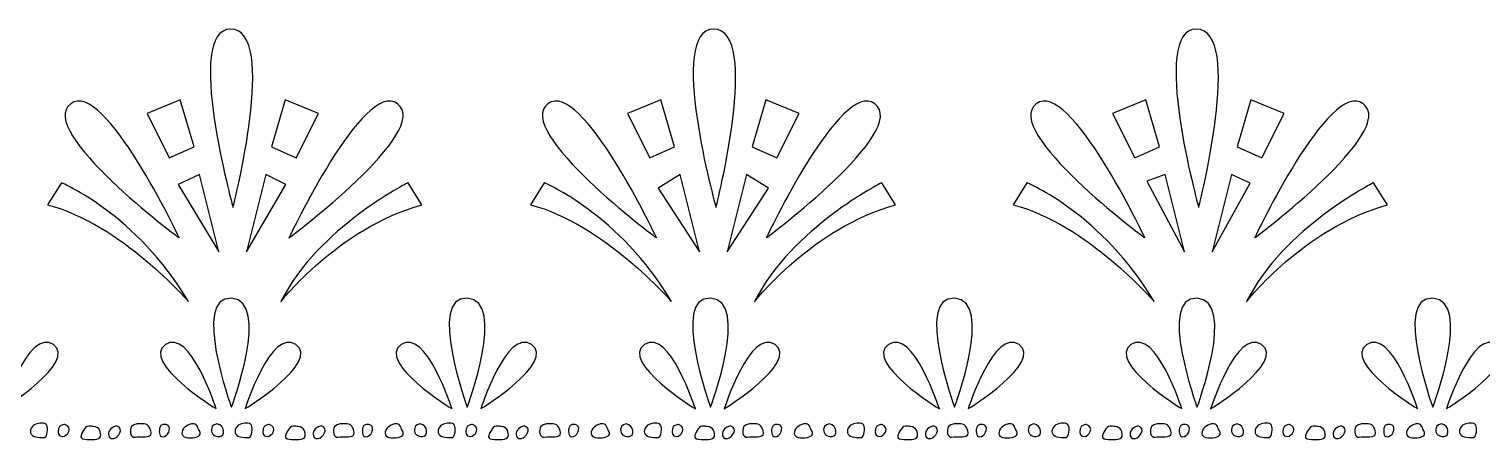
# Model space of a CAD drawing. Header units: centimetres. Extents: x -10.7 to 10.7, y -0.8 to 0.8.
# Drawn here: x -0.655 to 4.29, y -0.743 to 0.656 of the extents above; entities that cross this region are included whole.
import ezdxf

# ---------------------------------------------------------------- set-up
doc = ezdxf.new("R2010")
doc.units = ezdxf.units.CM
doc.header["$MEASUREMENT"] = 0
doc.layers.add('Camada 1', color=7, linetype='Continuous')

msp = doc.modelspace()

# ---------------------------------------------------------------- linework, layer by layer
at = {"layer": 'Camada 1'}
for points, knots in [([(0.03114, 0.65597), (0.19468, 0.65597), (0.03892, 0.04857), (0.03892, 0.04857), (0.03892, 0.04857), (0.03892, 0.04857), (-0.12941, 0.65597), (0.03114, 0.65597)], [0, 0, 0, 0, 0.3333333, 0.3333333, 0.3333333, 0.3333333, 1, 1, 1, 1]), ([(1.67476, 0.65597), (1.83833, 0.65597), (1.68254, 0.04857), (1.68254, 0.04857), (1.68254, 0.04857), (1.68254, 0.04857), (1.51424, 0.65597), (1.67476, 0.65597)], [0, 0, 0, 0, 0.3333333, 0.3333333, 0.3333333, 0.3333333, 1, 1, 1, 1]), ([(3.3179, 0.65597), (3.48141, 0.65597), (3.32565, 0.04857), (3.32565, 0.04857), (3.32565, 0.04857), (3.32565, 0.04857), (3.15735, 0.65597), (3.3179, 0.65597)], [0, 0, 0, 0, 0.3333333, 0.3333333, 0.3333333, 0.3333333, 1, 1, 1, 1]), ([(-0.51364, 0.40154), (-0.39945, 0.48705), (-0.14412, -0.05542), (-0.14412, -0.05542), (-0.14412, -0.05542), (-0.14412, -0.05542), (-0.63497, 0.31071), (-0.51364, 0.40154)], [0, 0, 0, 0, 0.3333333, 0.3333333, 0.3333333, 0.3333333, 1, 1, 1, 1]), ([(0.5987, 0.40154), (0.72001, 0.31068), (0.22916, -0.05542), (0.22916, -0.05542), (0.22916, -0.05542), (0.22916, -0.05542), (0.48445, 0.48708), (0.5987, 0.40154)], [0, 0, 0, 0, 0.3333333, 0.3333333, 0.3333333, 0.3333333, 1, 1, 1, 1]), ([(1.11091, 0.40154), (1.22513, 0.48705), (1.48045, -0.05542), (1.48045, -0.05542), (1.48045, -0.05542), (1.48045, -0.05542), (0.98959, 0.31071), (1.11091, 0.40154)], [0, 0, 0, 0, 0.3333333, 0.3333333, 0.3333333, 0.3333333, 1, 1, 1, 1]), ([(2.22324, 0.40154), (2.34458, 0.31068), (1.8537, -0.05542), (1.8537, -0.05542), (1.8537, -0.05542), (1.8537, -0.05542), (2.10899, 0.48708), (2.22324, 0.40154)], [0, 0, 0, 0, 0.3333333, 0.3333333, 0.3333333, 0.3333333, 1, 1, 1, 1]), ([(2.7731, 0.40154), (2.88732, 0.48705), (3.14264, -0.05542), (3.14264, -0.05542), (3.14264, -0.05542), (3.14264, -0.05542), (2.65179, 0.31071), (2.7731, 0.40154)], [0, 0, 0, 0, 0.3333333, 0.3333333, 0.3333333, 0.3333333, 1, 1, 1, 1]), ([(3.88543, 0.40154), (4.00677, 0.31068), (3.51591, -0.05542), (3.51591, -0.05542), (3.51591, -0.05542), (3.51591, -0.05542), (3.77121, 0.48708), (3.88543, 0.40154)], [0, 0, 0, 0, 0.3333333, 0.3333333, 0.3333333, 0.3333333, 1, 1, 1, 1]), ([(-0.14092, 0.41493), (-0.14092, 0.41493), (-0.09388, 0.25499), (-0.09388, 0.25499), (-0.09388, 0.25499), (-0.09388, 0.25499), (-0.17855, 0.21737), (-0.17855, 0.21737), (-0.17855, 0.21737), (-0.17855, 0.21737), (-0.25382, 0.36789), (-0.25382, 0.36789), (-0.25382, 0.36789), (-0.25382, 0.36789), (-0.14092, 0.41493), (-0.14092, 0.41493)], [0, 0, 0, 0, 0.2, 0.2, 0.2, 0.2, 0.4, 0.4, 0.4, 0.4, 0.6, 0.6, 0.6, 0.6, 1, 1, 1, 1]), ([(0.21661, 0.41493), (0.21661, 0.41493), (0.32953, 0.36789), (0.32953, 0.36789), (0.32953, 0.36789), (0.32953, 0.36789), (0.25426, 0.21737), (0.25426, 0.21737), (0.25426, 0.21737), (0.25426, 0.21737), (0.16959, 0.25499), (0.16959, 0.25499), (0.16959, 0.25499), (0.16959, 0.25499), (0.21661, 0.41493), (0.21661, 0.41493)], [0, 0, 0, 0, 0.2, 0.2, 0.2, 0.2, 0.4, 0.4, 0.4, 0.4, 0.6, 0.6, 0.6, 0.6, 1, 1, 1, 1]), ([(1.49492, 0.41493), (1.49492, 0.41493), (1.54196, 0.25499), (1.54196, 0.25499), (1.54196, 0.25499), (1.54196, 0.25499), (1.45729, 0.21737), (1.45729, 0.21737), (1.45729, 0.21737), (1.45729, 0.21737), (1.38199, 0.36789), (1.38199, 0.36789), (1.38199, 0.36789), (1.38199, 0.36789), (1.49492, 0.41493), (1.49492, 0.41493)], [0, 0, 0, 0, 0.2, 0.2, 0.2, 0.2, 0.4, 0.4, 0.4, 0.4, 0.6, 0.6, 0.6, 0.6, 1, 1, 1, 1]), ([(1.85245, 0.41493), (1.85245, 0.41493), (1.96537, 0.36789), (1.96537, 0.36789), (1.96537, 0.36789), (1.96537, 0.36789), (1.8901, 0.21737), (1.8901, 0.21737), (1.8901, 0.21737), (1.8901, 0.21737), (1.80541, 0.25499), (1.80541, 0.25499), (1.80541, 0.25499), (1.80541, 0.25499), (1.85245, 0.41493), (1.85245, 0.41493)], [0, 0, 0, 0, 0.2, 0.2, 0.2, 0.2, 0.4, 0.4, 0.4, 0.4, 0.6, 0.6, 0.6, 0.6, 1, 1, 1, 1]), ([(3.14582, 0.41493), (3.14582, 0.41493), (3.19286, 0.25499), (3.19286, 0.25499), (3.19286, 0.25499), (3.19286, 0.25499), (3.10819, 0.21737), (3.10819, 0.21737), (3.10819, 0.21737), (3.10819, 0.21737), (3.03292, 0.36789), (3.03292, 0.36789), (3.03292, 0.36789), (3.03292, 0.36789), (3.14582, 0.41493), (3.14582, 0.41493)], [0, 0, 0, 0, 0.2, 0.2, 0.2, 0.2, 0.4, 0.4, 0.4, 0.4, 0.6, 0.6, 0.6, 0.6, 1, 1, 1, 1]), ([(3.50337, 0.41493), (3.50337, 0.41493), (3.61627, 0.36789), (3.61627, 0.36789), (3.61627, 0.36789), (3.61627, 0.36789), (3.541, 0.21737), (3.541, 0.21737), (3.541, 0.21737), (3.541, 0.21737), (3.45633, 0.25499), (3.45633, 0.25499), (3.45633, 0.25499), (3.45633, 0.25499), (3.50337, 0.41493), (3.50337, 0.41493)], [0, 0, 0, 0, 0.2, 0.2, 0.2, 0.2, 0.4, 0.4, 0.4, 0.4, 0.6, 0.6, 0.6, 0.6, 1, 1, 1, 1]), ([(-0.00921, -0.10251), (-0.00921, -0.10251), (-0.14796, 0.12633), (-0.14796, 0.12633), (-0.14796, 0.12633), (-0.14796, 0.12633), (-0.07507, 0.16094), (-0.07507, 0.16094), (-0.07507, 0.16094), (-0.07507, 0.16094), (-0.00921, -0.10251), (-0.00921, -0.10251)], [0, 0, 0, 0, 0.25, 0.25, 0.25, 0.25, 0.5, 0.5, 0.5, 0.5, 1, 1, 1, 1]), ([(0.21804, 0.12633), (0.21804, 0.12633), (0.0849, -0.10251), (0.0849, -0.10251), (0.0849, -0.10251), (0.0849, -0.10251), (0.15075, 0.16094), (0.15075, 0.16094), (0.15075, 0.16094), (0.15075, 0.16094), (0.21804, 0.12633), (0.21804, 0.12633)], [0, 0, 0, 0, 0.25, 0.25, 0.25, 0.25, 0.5, 0.5, 0.5, 0.5, 1, 1, 1, 1]), ([(1.62663, -0.10251), (1.62663, -0.10251), (1.48553, 0.11386), (1.48553, 0.11386), (1.48553, 0.11386), (1.48553, 0.11386), (1.5608, 0.16093), (1.5608, 0.16093), (1.5608, 0.16093), (1.5608, 0.16093), (1.62663, -0.10251), (1.62663, -0.10251)], [0, 0, 0, 0, 0.25, 0.25, 0.25, 0.25, 0.5, 0.5, 0.5, 0.5, 1, 1, 1, 1]), ([(1.86185, 0.11386), (1.86185, 0.11386), (1.72072, -0.10252), (1.72072, -0.10252), (1.72072, -0.10252), (1.72072, -0.10252), (1.78657, 0.16093), (1.78657, 0.16093), (1.78657, 0.16093), (1.78657, 0.16093), (1.86185, 0.11386), (1.86185, 0.11386)], [0, 0, 0, 0, 0.25, 0.25, 0.25, 0.25, 0.5, 0.5, 0.5, 0.5, 1, 1, 1, 1]), ([(3.27755, -0.10251), (3.27755, -0.10251), (3.14909, 0.13816), (3.14909, 0.13816), (3.14909, 0.13816), (3.14909, 0.13816), (3.21172, 0.16094), (3.21172, 0.16094), (3.21172, 0.16094), (3.21172, 0.16094), (3.27755, -0.10251), (3.27755, -0.10251)], [0, 0, 0, 0, 0.25, 0.25, 0.25, 0.25, 0.5, 0.5, 0.5, 0.5, 1, 1, 1, 1]), ([(3.50073, 0.1317), (3.50073, 0.1317), (3.37167, -0.10251), (3.37167, -0.10251), (3.37167, -0.10251), (3.37167, -0.10251), (3.43752, 0.16094), (3.43752, 0.16094), (3.43752, 0.16094), (3.43752, 0.16094), (3.50073, 0.1317), (3.50073, 0.1317)], [0, 0, 0, 0, 0.25, 0.25, 0.25, 0.25, 0.5, 0.5, 0.5, 0.5, 1, 1, 1, 1]), ([(-0.59253, 0.05743), (-0.59253, 0.05743), (-0.54549, 0.13268), (-0.54549, 0.13268), (-0.54549, 0.13268), (-0.54549, 0.13268), (-0.28813, 0.0251), (-0.11271, -0.27189), (-0.11271, -0.27189), (-0.11269, -0.2719), (-0.34264, -0.00605), (-0.59253, 0.05743)], [0, 0, 0, 0, 0.25, 0.25, 0.25, 0.25, 0.5, 0.5, 0.5, 0.5, 1, 1, 1, 1]), ([(0.20177, -0.2719), (0.32708, -0.02163), (0.63455, 0.13267), (0.63455, 0.13267), (0.63455, 0.13267), (0.63455, 0.13267), (0.68159, 0.05742), (0.68159, 0.05742), (0.68159, 0.05742), (0.39717, -0.0216), (0.20177, -0.2719), (0.20177, -0.2719)], [0, 0, 0, 0, 0.25, 0.25, 0.25, 0.25, 0.5, 0.5, 0.5, 0.5, 1, 1, 1, 1]), ([(1.05111, 0.05743), (1.05111, 0.05743), (1.09815, 0.13268), (1.09815, 0.13268), (1.09815, 0.13268), (1.09815, 0.13268), (1.35551, 0.0251), (1.53093, -0.27189), (1.53093, -0.27189), (1.53093, -0.2719), (1.30101, -0.00605), (1.05111, 0.05743)], [0, 0, 0, 0, 0.25, 0.25, 0.25, 0.25, 0.5, 0.5, 0.5, 0.5, 1, 1, 1, 1]), ([(1.81425, -0.2719), (1.93953, -0.02163), (2.24703, 0.13267), (2.24703, 0.13267), (2.24703, 0.13267), (2.24703, 0.13267), (2.29407, 0.05742), (2.29407, 0.05742), (2.29407, 0.05742), (2.00964, -0.0216), (1.81425, -0.2719), (1.81425, -0.2719)], [0, 0, 0, 0, 0.25, 0.25, 0.25, 0.25, 0.5, 0.5, 0.5, 0.5, 1, 1, 1, 1]), ([(2.69423, 0.05743), (2.69423, 0.05743), (2.74127, 0.13268), (2.74127, 0.13268), (2.74127, 0.13268), (2.74127, 0.13268), (2.99863, 0.0251), (3.17405, -0.27189), (3.17405, -0.27189), (3.17407, -0.2719), (2.94412, -0.00605), (2.69423, 0.05743)], [0, 0, 0, 0, 0.25, 0.25, 0.25, 0.25, 0.5, 0.5, 0.5, 0.5, 1, 1, 1, 1]), ([(3.48853, -0.2719), (3.61384, -0.02163), (3.92131, 0.13267), (3.92131, 0.13267), (3.92131, 0.13267), (3.92131, 0.13267), (3.96835, 0.05742), (3.96835, 0.05742), (3.96835, 0.05742), (3.6839, -0.0216), (3.48853, -0.2719), (3.48853, -0.2719)], [0, 0, 0, 0, 0.25, 0.25, 0.25, 0.25, 0.5, 0.5, 0.5, 0.5, 1, 1, 1, 1]), ([(0.03334, -0.63192), (0.03334, -0.63192), (-0.10377, -0.25277), (0.03334, -0.26037), (0.03334, -0.26037), (0.16984, -0.26793), (0.03334, -0.63192), (0.03334, -0.63192)], [0, 0, 0, 0, 0.3333333, 0.3333333, 0.3333333, 0.3333333, 1, 1, 1, 1]), ([(0.83577, -0.63192), (0.83577, -0.63192), (0.69869, -0.25277), (0.83577, -0.26037), (0.83577, -0.26037), (0.97229, -0.26793), (0.83577, -0.63192), (0.83577, -0.63192)], [0, 0, 0, 0, 0.3333333, 0.3333333, 0.3333333, 0.3333333, 1, 1, 1, 1]), ([(1.66415, -0.63192), (1.66415, -0.63192), (1.52707, -0.25277), (1.66415, -0.26037), (1.66415, -0.26037), (1.8007, -0.26793), (1.66415, -0.63192), (1.66415, -0.63192)], [0, 0, 0, 0, 0.3333333, 0.3333333, 0.3333333, 0.3333333, 1, 1, 1, 1]), ([(2.49462, -0.26036), (2.63112, -0.26795), (2.49462, -0.63191), (2.49462, -0.63191), (2.49462, -0.63191), (2.49462, -0.63191), (2.35754, -0.25274), (2.49462, -0.26036)], [0, 0, 0, 0, 0.3333333, 0.3333333, 0.3333333, 0.3333333, 1, 1, 1, 1]), ([(3.32007, -0.63192), (3.32007, -0.63192), (3.18299, -0.25277), (3.32007, -0.26037), (3.32007, -0.26037), (3.45662, -0.26793), (3.32007, -0.63192), (3.32007, -0.63192)], [0, 0, 0, 0, 0.3333333, 0.3333333, 0.3333333, 0.3333333, 1, 1, 1, 1]), ([(4.12253, -0.26036), (4.25906, -0.26795), (4.12253, -0.63191), (4.12253, -0.63191), (4.12253, -0.63191), (4.12253, -0.63191), (3.98545, -0.25274), (4.12253, -0.26036)], [0, 0, 0, 0, 0.3333333, 0.3333333, 0.3333333, 0.3333333, 1, 1, 1, 1]), ([(-0.74573, -0.63729), (-0.74573, -0.63729), (-0.65651, -0.35916), (-0.57256, -0.41837), (-0.57256, -0.41837), (-0.48821, -0.47769), (-0.74573, -0.63729), (-0.74573, -0.63729)], [0, 0, 0, 0, 0.3333333, 0.3333333, 0.3333333, 0.3333333, 1, 1, 1, 1]), ([(-0.19143, -0.41835), (-0.10745, -0.35916), (-0.01826, -0.63727), (-0.01826, -0.63727), (-0.01826, -0.63727), (-0.01826, -0.63727), (-0.2758, -0.47769), (-0.19143, -0.41835)], [0, 0, 0, 0, 0.3333333, 0.3333333, 0.3333333, 0.3333333, 1, 1, 1, 1]), ([(0.07975, -0.63729), (0.07975, -0.63729), (0.16897, -0.35916), (0.25292, -0.41837), (0.25292, -0.41837), (0.33726, -0.47769), (0.07975, -0.63729), (0.07975, -0.63729)], [0, 0, 0, 0, 0.3333333, 0.3333333, 0.3333333, 0.3333333, 1, 1, 1, 1]), ([(0.611, -0.41835), (0.69498, -0.35916), (0.78417, -0.63727), (0.78417, -0.63727), (0.78417, -0.63727), (0.78417, -0.63727), (0.52663, -0.47769), (0.611, -0.41835)], [0, 0, 0, 0, 0.3333333, 0.3333333, 0.3333333, 0.3333333, 1, 1, 1, 1]), ([(0.88217, -0.63729), (0.88217, -0.63729), (0.97139, -0.35916), (1.05534, -0.41837), (1.05534, -0.41837), (1.13969, -0.47769), (0.88217, -0.63729), (0.88217, -0.63729)], [0, 0, 0, 0, 0.3333333, 0.3333333, 0.3333333, 0.3333333, 1, 1, 1, 1]), ([(1.43939, -0.41835), (1.52337, -0.35916), (1.61256, -0.63727), (1.61256, -0.63727), (1.61256, -0.63727), (1.61256, -0.63727), (1.35504, -0.47769), (1.43939, -0.41835)], [0, 0, 0, 0, 0.3333333, 0.3333333, 0.3333333, 0.3333333, 1, 1, 1, 1]), ([(1.71056, -0.63729), (1.71056, -0.63729), (1.7998, -0.35916), (1.88373, -0.41837), (1.88373, -0.41837), (1.9681, -0.47769), (1.71056, -0.63729), (1.71056, -0.63729)], [0, 0, 0, 0, 0.3333333, 0.3333333, 0.3333333, 0.3333333, 1, 1, 1, 1]), ([(2.26986, -0.41835), (2.35384, -0.35916), (2.44303, -0.63727), (2.44303, -0.63727), (2.44303, -0.63727), (2.44303, -0.63727), (2.18551, -0.47769), (2.26986, -0.41835)], [0, 0, 0, 0, 0.3333333, 0.3333333, 0.3333333, 0.3333333, 1, 1, 1, 1]), ([(2.54103, -0.63729), (2.54103, -0.63729), (2.63025, -0.35916), (2.7142, -0.41837), (2.7142, -0.41837), (2.79855, -0.47769), (2.54103, -0.63729), (2.54103, -0.63729)], [0, 0, 0, 0, 0.3333333, 0.3333333, 0.3333333, 0.3333333, 1, 1, 1, 1]), ([(3.09531, -0.41835), (3.17929, -0.35916), (3.26848, -0.63727), (3.26848, -0.63727), (3.26848, -0.63727), (3.26848, -0.63727), (3.01096, -0.47769), (3.09531, -0.41835)], [0, 0, 0, 0, 0.3333333, 0.3333333, 0.3333333, 0.3333333, 1, 1, 1, 1]), ([(3.36648, -0.63729), (3.36648, -0.63729), (3.45572, -0.35916), (3.53965, -0.41837), (3.53965, -0.41837), (3.62402, -0.47769), (3.36648, -0.63729), (3.36648, -0.63729)], [0, 0, 0, 0, 0.3333333, 0.3333333, 0.3333333, 0.3333333, 1, 1, 1, 1]), ([(3.89774, -0.41835), (3.98175, -0.35916), (4.07094, -0.63727), (4.07094, -0.63727), (4.07094, -0.63727), (4.07094, -0.63727), (3.81339, -0.47769), (3.89774, -0.41835)], [0, 0, 0, 0, 0.3333333, 0.3333333, 0.3333333, 0.3333333, 1, 1, 1, 1]), ([(4.16891, -0.63729), (4.16891, -0.63729), (4.25815, -0.35916), (4.34208, -0.41837), (4.34208, -0.41837), (4.42643, -0.47769), (4.16891, -0.63729), (4.16891, -0.63729)], [0, 0, 0, 0, 0.3333333, 0.3333333, 0.3333333, 0.3333333, 1, 1, 1, 1]), ([(-0.59333, -0.71695), (-0.59566, -0.73841), (-0.60516, -0.73603), (-0.62661, -0.73359), (-0.62661, -0.73359), (-0.64807, -0.73121), (-0.65519, -0.71933), (-0.64807, -0.70263), (-0.64807, -0.70263), (-0.64098, -0.68593), (-0.61468, -0.68593), (-0.61468, -0.68593), (-0.61468, -0.68593), (-0.59333, -0.68359), (-0.59084, -0.69547), (-0.59333, -0.71695)], [0, 0, 0, 0, 0.2, 0.2, 0.2, 0.2, 0.4, 0.4, 0.4, 0.4, 0.6, 0.6, 0.6, 0.6, 1, 1, 1, 1]), ([(-0.54086, -0.73122), (-0.5575, -0.73122), (-0.5575, -0.71934), (-0.55512, -0.70508), (-0.55512, -0.70508), (-0.55274, -0.69071), (-0.53361, -0.69071), (-0.53361, -0.69071), (-0.53361, -0.69071), (-0.50512, -0.70023), (-0.52414, -0.73122), (-0.54086, -0.73122)], [0, 0, 0, 0, 0.25, 0.25, 0.25, 0.25, 0.5, 0.5, 0.5, 0.5, 1, 1, 1, 1]), ([(-0.41214, -0.73122), (-0.41452, -0.74315), (-0.44553, -0.74315), (-0.46696, -0.74077), (-0.46696, -0.74077), (-0.48839, -0.73839), (-0.47646, -0.71931), (-0.46696, -0.70505), (-0.46696, -0.70505), (-0.45746, -0.69068), (-0.436, -0.69788), (-0.436, -0.69788), (-0.436, -0.69788), (-0.41452, -0.6979), (-0.40981, -0.71934), (-0.41214, -0.73122)], [0, 0, 0, 0, 0.2, 0.2, 0.2, 0.2, 0.4, 0.4, 0.4, 0.4, 0.6, 0.6, 0.6, 0.6, 1, 1, 1, 1]), ([(-0.29469, -0.7336), (-0.31139, -0.73593), (-0.31382, -0.70984), (-0.30662, -0.69788), (-0.30662, -0.69788), (-0.29948, -0.68595), (-0.27328, -0.68833), (-0.27328, -0.68833), (-0.27328, -0.68833), (-0.24947, -0.68595), (-0.24232, -0.70021), (-0.23989, -0.71934), (-0.23989, -0.71934), (-0.23754, -0.73841), (-0.27805, -0.73122), (-0.29469, -0.7336)], [0, 0, 0, 0, 0.2, 0.2, 0.2, 0.2, 0.4, 0.4, 0.4, 0.4, 0.6, 0.6, 0.6, 0.6, 1, 1, 1, 1]), ([(-0.19463, -0.73122), (-0.21127, -0.73604), (-0.21376, -0.71934), (-0.21127, -0.70264), (-0.21127, -0.70264), (-0.20889, -0.68594), (-0.18989, -0.69071), (-0.18989, -0.69071), (-0.18989, -0.69071), (-0.16846, -0.69309), (-0.17796, -0.72648), (-0.19463, -0.73122)], [0, 0, 0, 0, 0.25, 0.25, 0.25, 0.25, 0.5, 0.5, 0.5, 0.5, 1, 1, 1, 1]), ([(-0.10647, -0.73603), (-0.13028, -0.73603), (-0.13986, -0.72648), (-0.13269, -0.70984), (-0.13269, -0.70984), (-0.12549, -0.69309), (-0.10165, -0.68833), (-0.10165, -0.68833), (-0.10165, -0.68833), (-0.08019, -0.68833), (-0.08506, -0.69547), (-0.07546, -0.7122), (-0.07546, -0.7122), (-0.06596, -0.72891), (-0.08263, -0.73603), (-0.10647, -0.73603)], [0, 0, 0, 0, 0.2, 0.2, 0.2, 0.2, 0.4, 0.4, 0.4, 0.4, 0.6, 0.6, 0.6, 0.6, 1, 1, 1, 1]), ([(-0.0064, -0.73122), (-0.0255, -0.73122), (-0.03495, -0.72408), (-0.03495, -0.70741), (-0.03495, -0.70741), (-0.03495, -0.69074), (-0.01587, -0.68833), (-0.01587, -0.68833), (-0.01587, -0.68833), (0.01265, -0.69309), (0.01265, -0.73122), (-0.0064, -0.73122)], [0, 0, 0, 0, 0.25, 0.25, 0.25, 0.25, 0.5, 0.5, 0.5, 0.5, 1, 1, 1, 1]), ([(0.10321, -0.71695), (0.10078, -0.73841), (0.09128, -0.73603), (0.06987, -0.73359), (0.06987, -0.73359), (0.04836, -0.73121), (0.04124, -0.71933), (0.04836, -0.70263), (0.04836, -0.70263), (0.05553, -0.68593), (0.0817, -0.68593), (0.0817, -0.68593), (0.0817, -0.68593), (0.10321, -0.68359), (0.1056, -0.69547), (0.10321, -0.71695)], [0, 0, 0, 0, 0.2, 0.2, 0.2, 0.2, 0.4, 0.4, 0.4, 0.4, 0.6, 0.6, 0.6, 0.6, 1, 1, 1, 1]), ([(0.15563, -0.73122), (0.13893, -0.73122), (0.13893, -0.71934), (0.14137, -0.70508), (0.14137, -0.70508), (0.14375, -0.69071), (0.16277, -0.69071), (0.16277, -0.69071), (0.16277, -0.69071), (0.19143, -0.70023), (0.17232, -0.73122), (0.15563, -0.73122)], [0, 0, 0, 0, 0.25, 0.25, 0.25, 0.25, 0.5, 0.5, 0.5, 0.5, 1, 1, 1, 1]), ([(0.28429, -0.73122), (0.28186, -0.74315), (0.25095, -0.74315), (0.22947, -0.74077), (0.22947, -0.74077), (0.20801, -0.73839), (0.21992, -0.71931), (0.22947, -0.70505), (0.22947, -0.70505), (0.23907, -0.69068), (0.26048, -0.69788), (0.26048, -0.69788), (0.26048, -0.69788), (0.28186, -0.6979), (0.28668, -0.71934), (0.28429, -0.73122)], [0, 0, 0, 0, 0.2, 0.2, 0.2, 0.2, 0.4, 0.4, 0.4, 0.4, 0.6, 0.6, 0.6, 0.6, 1, 1, 1, 1]), ([(0.39656, -0.7336), (0.37984, -0.73593), (0.37746, -0.70984), (0.3846, -0.69788), (0.3846, -0.69788), (0.39174, -0.68592), (0.41794, -0.68833), (0.41794, -0.68833), (0.41794, -0.68833), (0.44181, -0.68595), (0.44895, -0.70021), (0.45138, -0.71934), (0.45138, -0.71934), (0.45373, -0.73841), (0.41317, -0.73122), (0.39656, -0.7336)], [0, 0, 0, 0, 0.2, 0.2, 0.2, 0.2, 0.4, 0.4, 0.4, 0.4, 0.6, 0.6, 0.6, 0.6, 1, 1, 1, 1]), ([(0.49665, -0.73122), (0.47995, -0.73604), (0.47757, -0.71934), (0.47995, -0.70264), (0.47995, -0.70264), (0.48233, -0.68594), (0.50141, -0.69071), (0.50141, -0.69071), (0.50141, -0.69071), (0.52284, -0.69309), (0.51327, -0.72648), (0.49665, -0.73122)], [0, 0, 0, 0, 0.25, 0.25, 0.25, 0.25, 0.5, 0.5, 0.5, 0.5, 1, 1, 1, 1]), ([(0.58473, -0.73603), (0.56094, -0.73603), (0.55137, -0.72648), (0.55856, -0.70984), (0.55856, -0.70984), (0.56576, -0.69309), (0.58957, -0.68833), (0.58957, -0.68833), (0.58957, -0.68833), (0.61103, -0.68833), (0.60621, -0.69547), (0.61576, -0.7122), (0.61576, -0.7122), (0.62532, -0.72891), (0.60857, -0.73603), (0.58473, -0.73603)], [0, 0, 0, 0, 0.2, 0.2, 0.2, 0.2, 0.4, 0.4, 0.4, 0.4, 0.6, 0.6, 0.6, 0.6, 1, 1, 1, 1]), ([(0.6849, -0.73122), (0.66572, -0.73122), (0.65622, -0.72408), (0.65622, -0.70741), (0.65622, -0.70741), (0.65622, -0.69074), (0.67535, -0.68833), (0.67535, -0.68833), (0.67535, -0.68833), (0.70387, -0.69309), (0.70387, -0.73122), (0.6849, -0.73122)], [0, 0, 0, 0, 0.25, 0.25, 0.25, 0.25, 0.5, 0.5, 0.5, 0.5, 1, 1, 1, 1]), ([(0.79444, -0.71695), (0.79201, -0.73841), (0.78251, -0.73603), (0.7611, -0.73359), (0.7611, -0.73359), (0.73964, -0.73121), (0.73247, -0.71933), (0.73964, -0.70263), (0.73964, -0.70263), (0.74678, -0.68593), (0.77303, -0.68593), (0.77303, -0.68593), (0.77303, -0.68593), (0.79444, -0.68359), (0.79687, -0.69547), (0.79444, -0.71695)], [0, 0, 0, 0, 0.2, 0.2, 0.2, 0.2, 0.4, 0.4, 0.4, 0.4, 0.6, 0.6, 0.6, 0.6, 1, 1, 1, 1]), ([(0.8468, -0.73122), (0.83016, -0.73122), (0.83016, -0.71934), (0.83259, -0.70508), (0.83259, -0.70508), (0.83497, -0.69071), (0.85405, -0.69071), (0.85405, -0.69071), (0.85405, -0.69071), (0.8826, -0.70023), (0.86355, -0.73122), (0.8468, -0.73122)], [0, 0, 0, 0, 0.25, 0.25, 0.25, 0.25, 0.5, 0.5, 0.5, 0.5, 1, 1, 1, 1]), ([(0.97552, -0.73122), (0.97314, -0.74315), (0.94213, -0.74315), (0.92075, -0.74077), (0.92075, -0.74077), (0.89929, -0.73839), (0.9112, -0.71931), (0.92075, -0.70505), (0.92075, -0.70505), (0.93025, -0.69068), (0.95171, -0.69788), (0.95171, -0.69788), (0.95171, -0.69788), (0.97314, -0.6979), (0.97795, -0.71934), (0.97552, -0.73122)], [0, 0, 0, 0, 0.2, 0.2, 0.2, 0.2, 0.4, 0.4, 0.4, 0.4, 0.6, 0.6, 0.6, 0.6, 1, 1, 1, 1]), ([(1.09826, -0.7336), (1.08156, -0.73593), (1.07913, -0.70984), (1.08633, -0.69788), (1.08633, -0.69788), (1.09342, -0.68595), (1.11967, -0.68833), (1.11967, -0.68833), (1.11967, -0.68833), (1.14348, -0.68595), (1.15063, -0.70021), (1.15306, -0.71934), (1.15306, -0.71934), (1.15541, -0.73841), (1.1149, -0.73122), (1.09826, -0.7336)], [0, 0, 0, 0, 0.2, 0.2, 0.2, 0.2, 0.4, 0.4, 0.4, 0.4, 0.6, 0.6, 0.6, 0.6, 1, 1, 1, 1]), ([(1.19824, -0.73122), (1.18154, -0.73604), (1.17922, -0.71934), (1.18154, -0.70264), (1.18154, -0.70264), (1.18397, -0.68594), (1.203, -0.69071), (1.203, -0.69071), (1.203, -0.69071), (1.22449, -0.69309), (1.21494, -0.72648), (1.19824, -0.73122)], [0, 0, 0, 0, 0.25, 0.25, 0.25, 0.25, 0.5, 0.5, 0.5, 0.5, 1, 1, 1, 1]), ([(1.28643, -0.73603), (1.26259, -0.73603), (1.25307, -0.72648), (1.26021, -0.70984), (1.26021, -0.70984), (1.26738, -0.69309), (1.29122, -0.68833), (1.29122, -0.68833), (1.29122, -0.68833), (1.31268, -0.68833), (1.30781, -0.69547), (1.31741, -0.7122), (1.31741, -0.7122), (1.32696, -0.72891), (1.31024, -0.73603), (1.28643, -0.73603)], [0, 0, 0, 0, 0.2, 0.2, 0.2, 0.2, 0.4, 0.4, 0.4, 0.4, 0.6, 0.6, 0.6, 0.6, 1, 1, 1, 1]), ([(1.3865, -0.73122), (1.36742, -0.73122), (1.35787, -0.72408), (1.35787, -0.70741), (1.35787, -0.70741), (1.35787, -0.69074), (1.377, -0.68833), (1.377, -0.68833), (1.377, -0.68833), (1.40555, -0.69309), (1.40555, -0.73122), (1.3865, -0.73122)], [0, 0, 0, 0, 0.25, 0.25, 0.25, 0.25, 0.5, 0.5, 0.5, 0.5, 1, 1, 1, 1]), ([(1.49611, -0.71695), (1.49368, -0.73841), (1.4842, -0.73603), (1.46277, -0.73359), (1.46277, -0.73359), (1.44137, -0.73121), (1.43414, -0.71933), (1.44137, -0.70263), (1.44137, -0.70263), (1.44846, -0.68593), (1.47471, -0.68593), (1.47471, -0.68593), (1.47471, -0.68593), (1.49611, -0.68359), (1.49849, -0.69547), (1.49611, -0.71695)], [0, 0, 0, 0, 0.2, 0.2, 0.2, 0.2, 0.4, 0.4, 0.4, 0.4, 0.6, 0.6, 0.6, 0.6, 1, 1, 1, 1]), ([(1.54855, -0.73122), (1.53185, -0.73122), (1.53185, -0.71934), (1.53424, -0.70508), (1.53424, -0.70508), (1.53657, -0.69071), (1.5557, -0.69071), (1.5557, -0.69071), (1.5557, -0.69071), (1.58432, -0.70023), (1.56525, -0.73122), (1.54855, -0.73122)], [0, 0, 0, 0, 0.25, 0.25, 0.25, 0.25, 0.5, 0.5, 0.5, 0.5, 1, 1, 1, 1]), ([(1.67719, -0.73122), (1.67476, -0.74315), (1.64385, -0.74315), (1.62242, -0.74077), (1.62242, -0.74077), (1.60099, -0.73839), (1.61287, -0.71931), (1.62242, -0.70505), (1.62242, -0.70505), (1.63192, -0.69068), (1.65338, -0.69788), (1.65338, -0.69788), (1.65338, -0.69788), (1.67476, -0.6979), (1.6796, -0.71934), (1.67719, -0.73122)], [0, 0, 0, 0, 0.2, 0.2, 0.2, 0.2, 0.4, 0.4, 0.4, 0.4, 0.6, 0.6, 0.6, 0.6, 1, 1, 1, 1]), ([(1.78948, -0.7336), (1.77276, -0.73593), (1.77035, -0.70984), (1.77755, -0.69788), (1.77755, -0.69788), (1.78469, -0.68595), (1.81089, -0.68833), (1.81089, -0.68833), (1.81089, -0.68833), (1.8347, -0.68595), (1.84185, -0.70021), (1.84428, -0.71934), (1.84428, -0.71934), (1.84663, -0.73841), (1.80613, -0.73122), (1.78948, -0.7336)], [0, 0, 0, 0, 0.2, 0.2, 0.2, 0.2, 0.4, 0.4, 0.4, 0.4, 0.6, 0.6, 0.6, 0.6, 1, 1, 1, 1]), ([(1.88947, -0.73122), (1.87285, -0.73604), (1.87045, -0.71934), (1.87285, -0.70264), (1.87285, -0.70264), (1.87525, -0.68594), (1.89428, -0.69071), (1.89428, -0.69071), (1.89428, -0.69071), (1.91566, -0.69309), (1.90622, -0.72648), (1.88947, -0.73122)], [0, 0, 0, 0, 0.25, 0.25, 0.25, 0.25, 0.5, 0.5, 0.5, 0.5, 1, 1, 1, 1]), ([(1.97768, -0.73603), (1.95387, -0.73603), (1.94429, -0.72648), (1.95143, -0.70984), (1.95143, -0.70984), (1.9586, -0.69309), (1.98244, -0.68833), (1.98244, -0.68833), (1.98244, -0.68833), (2.0039, -0.68833), (1.99919, -0.69547), (2.00863, -0.7122), (2.00863, -0.7122), (2.01819, -0.72891), (2.00149, -0.73603), (1.97768, -0.73603)], [0, 0, 0, 0, 0.2, 0.2, 0.2, 0.2, 0.4, 0.4, 0.4, 0.4, 0.6, 0.6, 0.6, 0.6, 1, 1, 1, 1]), ([(2.07772, -0.73122), (2.0587, -0.73122), (2.04914, -0.72408), (2.04914, -0.70741), (2.04914, -0.70741), (2.04914, -0.69074), (2.06827, -0.68833), (2.06827, -0.68833), (2.06827, -0.68833), (2.0968, -0.69309), (2.0968, -0.73122), (2.07772, -0.73122)], [0, 0, 0, 0, 0.25, 0.25, 0.25, 0.25, 0.5, 0.5, 0.5, 0.5, 1, 1, 1, 1]), ([(2.18734, -0.71695), (2.18496, -0.73841), (2.17541, -0.73603), (2.154, -0.73359), (2.154, -0.73359), (2.13254, -0.73121), (2.12542, -0.71933), (2.13254, -0.70263), (2.13254, -0.70263), (2.13971, -0.68593), (2.16593, -0.68593), (2.16593, -0.68593), (2.16593, -0.68593), (2.18734, -0.68359), (2.18974, -0.69547), (2.18734, -0.71695)], [0, 0, 0, 0, 0.2, 0.2, 0.2, 0.2, 0.4, 0.4, 0.4, 0.4, 0.6, 0.6, 0.6, 0.6, 1, 1, 1, 1]), ([(2.23972, -0.73122), (2.22308, -0.73122), (2.22308, -0.71934), (2.22549, -0.70508), (2.22549, -0.70508), (2.2279, -0.69071), (2.24687, -0.69071), (2.24687, -0.69071), (2.24687, -0.69071), (2.27555, -0.70023), (2.25642, -0.73122), (2.23972, -0.73122)], [0, 0, 0, 0, 0.25, 0.25, 0.25, 0.25, 0.5, 0.5, 0.5, 0.5, 1, 1, 1, 1]), ([(2.36842, -0.73122), (2.36609, -0.74315), (2.33508, -0.74315), (2.3137, -0.74077), (2.3137, -0.74077), (2.29219, -0.73839), (2.3041, -0.71931), (2.3137, -0.70505), (2.3137, -0.70505), (2.3232, -0.69068), (2.34463, -0.69788), (2.34463, -0.69788), (2.34463, -0.69788), (2.36609, -0.6979), (2.37083, -0.71934), (2.36842, -0.73122)], [0, 0, 0, 0, 0.2, 0.2, 0.2, 0.2, 0.4, 0.4, 0.4, 0.4, 0.6, 0.6, 0.6, 0.6, 1, 1, 1, 1]), ([(2.48587, -0.7336), (2.46917, -0.73593), (2.46685, -0.70984), (2.47404, -0.69788), (2.47404, -0.69788), (2.48118, -0.68595), (2.50743, -0.68833), (2.50743, -0.68833), (2.50743, -0.68833), (2.53119, -0.68595), (2.53833, -0.70021), (2.54074, -0.71934), (2.54074, -0.71934), (2.54312, -0.73841), (2.50256, -0.73122), (2.48587, -0.7336)], [0, 0, 0, 0, 0.2, 0.2, 0.2, 0.2, 0.4, 0.4, 0.4, 0.4, 0.6, 0.6, 0.6, 0.6, 1, 1, 1, 1]), ([(2.58601, -0.73122), (2.56934, -0.73604), (2.56693, -0.71934), (2.56934, -0.70264), (2.56934, -0.70264), (2.57164, -0.68594), (2.59072, -0.69071), (2.59072, -0.69071), (2.59072, -0.69071), (2.61218, -0.69309), (2.60271, -0.72648), (2.58601, -0.73122)], [0, 0, 0, 0, 0.25, 0.25, 0.25, 0.25, 0.5, 0.5, 0.5, 0.5, 1, 1, 1, 1]), ([(2.67417, -0.73603), (2.6503, -0.73603), (2.64078, -0.72648), (2.64798, -0.70984), (2.64798, -0.70984), (2.65507, -0.69309), (2.67888, -0.68833), (2.67888, -0.68833), (2.67888, -0.68833), (2.70031, -0.68833), (2.69558, -0.69547), (2.70513, -0.7122), (2.70513, -0.7122), (2.7147, -0.72891), (2.69796, -0.73603), (2.67417, -0.73603)], [0, 0, 0, 0, 0.2, 0.2, 0.2, 0.2, 0.4, 0.4, 0.4, 0.4, 0.6, 0.6, 0.6, 0.6, 1, 1, 1, 1]), ([(2.77424, -0.73122), (2.75516, -0.73122), (2.74561, -0.72408), (2.74561, -0.70741), (2.74561, -0.70741), (2.74561, -0.69074), (2.76469, -0.68833), (2.76469, -0.68833), (2.76469, -0.68833), (2.79329, -0.69309), (2.79329, -0.73122), (2.77424, -0.73122)], [0, 0, 0, 0, 0.25, 0.25, 0.25, 0.25, 0.5, 0.5, 0.5, 0.5, 1, 1, 1, 1]), ([(2.88383, -0.71695), (2.8814, -0.73841), (2.87184, -0.73603), (2.85049, -0.73359), (2.85049, -0.73359), (2.82898, -0.73121), (2.82186, -0.71933), (2.82898, -0.70263), (2.82898, -0.70263), (2.83607, -0.68593), (2.86237, -0.68593), (2.86237, -0.68593), (2.86237, -0.68593), (2.88383, -0.68359), (2.88615, -0.69547), (2.88383, -0.71695)], [0, 0, 0, 0, 0.2, 0.2, 0.2, 0.2, 0.4, 0.4, 0.4, 0.4, 0.6, 0.6, 0.6, 0.6, 1, 1, 1, 1]), ([(2.93624, -0.73122), (2.91954, -0.73122), (2.91954, -0.71934), (2.92198, -0.70508), (2.92198, -0.70508), (2.92431, -0.69071), (2.94344, -0.69071), (2.94344, -0.69071), (2.94344, -0.69071), (2.97199, -0.70023), (2.95291, -0.73122), (2.93624, -0.73122)], [0, 0, 0, 0, 0.25, 0.25, 0.25, 0.25, 0.5, 0.5, 0.5, 0.5, 1, 1, 1, 1]), ([(3.06485, -0.73122), (3.06247, -0.74315), (3.03151, -0.74315), (3.01008, -0.74077), (3.01008, -0.74077), (2.98868, -0.73839), (3.00058, -0.71931), (3.01008, -0.70505), (3.01008, -0.70505), (3.01958, -0.69068), (3.04109, -0.69788), (3.04109, -0.69788), (3.04109, -0.69788), (3.06247, -0.6979), (3.06724, -0.71934), (3.06485, -0.73122)], [0, 0, 0, 0, 0.2, 0.2, 0.2, 0.2, 0.4, 0.4, 0.4, 0.4, 0.6, 0.6, 0.6, 0.6, 1, 1, 1, 1]), ([(3.17714, -0.7336), (3.1605, -0.73593), (3.15806, -0.70984), (3.16521, -0.69788), (3.16521, -0.69788), (3.17238, -0.68595), (3.1986, -0.68833), (3.1986, -0.68833), (3.1986, -0.68833), (3.22247, -0.68595), (3.22956, -0.70021), (3.23199, -0.71934), (3.23199, -0.71934), (3.23435, -0.73841), (3.19384, -0.73122), (3.17714, -0.7336)], [0, 0, 0, 0, 0.2, 0.2, 0.2, 0.2, 0.4, 0.4, 0.4, 0.4, 0.6, 0.6, 0.6, 0.6, 1, 1, 1, 1]), ([(3.27718, -0.73122), (3.26048, -0.73604), (3.2581, -0.71934), (3.26048, -0.70264), (3.26048, -0.70264), (3.26291, -0.68594), (3.28188, -0.69071), (3.28188, -0.69071), (3.28188, -0.69071), (3.3034, -0.69309), (3.29393, -0.72648), (3.27718, -0.73122)], [0, 0, 0, 0, 0.25, 0.25, 0.25, 0.25, 0.5, 0.5, 0.5, 0.5, 1, 1, 1, 1]), ([(3.36534, -0.73603), (3.34158, -0.73603), (3.33195, -0.72648), (3.33915, -0.70984), (3.33915, -0.70984), (3.34629, -0.69309), (3.37011, -0.68833), (3.37011, -0.68833), (3.37011, -0.68833), (3.39162, -0.68833), (3.38681, -0.69547), (3.3963, -0.7122), (3.3963, -0.7122), (3.40588, -0.72891), (3.38923, -0.73603), (3.36534, -0.73603)], [0, 0, 0, 0, 0.2, 0.2, 0.2, 0.2, 0.4, 0.4, 0.4, 0.4, 0.6, 0.6, 0.6, 0.6, 1, 1, 1, 1]), ([(3.46541, -0.73122), (3.44644, -0.73122), (3.43689, -0.72408), (3.43689, -0.70741), (3.43689, -0.70741), (3.43689, -0.69074), (3.45591, -0.68833), (3.45591, -0.68833), (3.45591, -0.68833), (3.48451, -0.69309), (3.48451, -0.73122), (3.46541, -0.73122)], [0, 0, 0, 0, 0.25, 0.25, 0.25, 0.25, 0.5, 0.5, 0.5, 0.5, 1, 1, 1, 1]), ([(3.5751, -0.71695), (3.57267, -0.73841), (3.56311, -0.73603), (3.54166, -0.73359), (3.54166, -0.73359), (3.5202, -0.73121), (3.51311, -0.71933), (3.5202, -0.70263), (3.5202, -0.70263), (3.52742, -0.68593), (3.55354, -0.68593), (3.55354, -0.68593), (3.55354, -0.68593), (3.5751, -0.68359), (3.57738, -0.69547), (3.5751, -0.71695)], [0, 0, 0, 0, 0.2, 0.2, 0.2, 0.2, 0.4, 0.4, 0.4, 0.4, 0.6, 0.6, 0.6, 0.6, 1, 1, 1, 1]), ([(3.62746, -0.73122), (3.61071, -0.73122), (3.61087, -0.71934), (3.61315, -0.70508), (3.61315, -0.70508), (3.61558, -0.69071), (3.63466, -0.69071), (3.63466, -0.69071), (3.63466, -0.69071), (3.66316, -0.70023), (3.64419, -0.73122), (3.62746, -0.73122)], [0, 0, 0, 0, 0.25, 0.25, 0.25, 0.25, 0.5, 0.5, 0.5, 0.5, 1, 1, 1, 1]), ([(3.75618, -0.73122), (3.75375, -0.74315), (3.72271, -0.74315), (3.70136, -0.74077), (3.70136, -0.74077), (3.67985, -0.73839), (3.69181, -0.71931), (3.70136, -0.70505), (3.70136, -0.70505), (3.71081, -0.69068), (3.73226, -0.69788), (3.73226, -0.69788), (3.73226, -0.69788), (3.75375, -0.6979), (3.75849, -0.71934), (3.75618, -0.73122)], [0, 0, 0, 0, 0.2, 0.2, 0.2, 0.2, 0.4, 0.4, 0.4, 0.4, 0.6, 0.6, 0.6, 0.6, 1, 1, 1, 1]), ([(3.87289, -0.7336), (3.85622, -0.73593), (3.85379, -0.70984), (3.86093, -0.69788), (3.86093, -0.69788), (3.86815, -0.68595), (3.89432, -0.68833), (3.89432, -0.68833), (3.89432, -0.68833), (3.91819, -0.68595), (3.92528, -0.70021), (3.92771, -0.71934), (3.92771, -0.71934), (3.93012, -0.73841), (3.88956, -0.73122), (3.87289, -0.7336)], [0, 0, 0, 0, 0.2, 0.2, 0.2, 0.2, 0.4, 0.4, 0.4, 0.4, 0.6, 0.6, 0.6, 0.6, 1, 1, 1, 1]), ([(3.97301, -0.73122), (3.95626, -0.73604), (3.95388, -0.71934), (3.95626, -0.70264), (3.95626, -0.70264), (3.95864, -0.68594), (3.97777, -0.69071), (3.97777, -0.69071), (3.97777, -0.69071), (3.99915, -0.69309), (3.9896, -0.72648), (3.97301, -0.73122)], [0, 0, 0, 0, 0.25, 0.25, 0.25, 0.25, 0.5, 0.5, 0.5, 0.5, 1, 1, 1, 1]), ([(4.06112, -0.73603), (4.03731, -0.73603), (4.02776, -0.72648), (4.03493, -0.70984), (4.03493, -0.70984), (4.04207, -0.69309), (4.06589, -0.68833), (4.06589, -0.68833), (4.06589, -0.68833), (4.08735, -0.68833), (4.08264, -0.69547), (4.09208, -0.7122), (4.09208, -0.7122), (4.1016, -0.72891), (4.08495, -0.73603), (4.06112, -0.73603)], [0, 0, 0, 0, 0.2, 0.2, 0.2, 0.2, 0.4, 0.4, 0.4, 0.4, 0.6, 0.6, 0.6, 0.6, 1, 1, 1, 1]), ([(4.16115, -0.73122), (4.14213, -0.73122), (4.13263, -0.72408), (4.13263, -0.70741), (4.13263, -0.70741), (4.13263, -0.69074), (4.15165, -0.68833), (4.15165, -0.68833), (4.15165, -0.68833), (4.18023, -0.69309), (4.18023, -0.73122), (4.16115, -0.73122)], [0, 0, 0, 0, 0.25, 0.25, 0.25, 0.25, 0.5, 0.5, 0.5, 0.5, 1, 1, 1, 1]), ([(4.27082, -0.71695), (4.26839, -0.73841), (4.25886, -0.73603), (4.23743, -0.73359), (4.23743, -0.73359), (4.21597, -0.73121), (4.2088, -0.71933), (4.21597, -0.70263), (4.21597, -0.70263), (4.22311, -0.68593), (4.24936, -0.68593), (4.24936, -0.68593), (4.24936, -0.68593), (4.27082, -0.68359), (4.27321, -0.69547), (4.27082, -0.71695)], [0, 0, 0, 0, 0.2, 0.2, 0.2, 0.2, 0.4, 0.4, 0.4, 0.4, 0.6, 0.6, 0.6, 0.6, 1, 1, 1, 1]), ([(-0.36692, -0.73841), (-0.38118, -0.74079), (-0.38832, -0.72891), (-0.38362, -0.7146), (-0.38362, -0.7146), (-0.3788, -0.70023), (-0.35737, -0.69547), (-0.35737, -0.69547), (-0.35737, -0.69547), (-0.32874, -0.70264), (-0.35266, -0.73603), (-0.36692, -0.73841)], [0, 0, 0, 0, 0.25, 0.25, 0.25, 0.25, 0.5, 0.5, 0.5, 0.5, 1, 1, 1, 1]), ([(0.32956, -0.73841), (0.31519, -0.74079), (0.3081, -0.72891), (0.31286, -0.7146), (0.31286, -0.7146), (0.31768, -0.70023), (0.33905, -0.69547), (0.33905, -0.69547), (0.33905, -0.69547), (0.36766, -0.70264), (0.34388, -0.73603), (0.32956, -0.73841)], [0, 0, 0, 0, 0.25, 0.25, 0.25, 0.25, 0.5, 0.5, 0.5, 0.5, 1, 1, 1, 1]), ([(1.02079, -0.73841), (1.00648, -0.74079), (0.99933, -0.72891), (1.00415, -0.7146), (1.00415, -0.7146), (1.00886, -0.70023), (1.03029, -0.69547), (1.03029, -0.69547), (1.03029, -0.69547), (1.05892, -0.70264), (1.0351, -0.73603), (1.02079, -0.73841)], [0, 0, 0, 0, 0.25, 0.25, 0.25, 0.25, 0.5, 0.5, 0.5, 0.5, 1, 1, 1, 1]), ([(1.72246, -0.73841), (1.7082, -0.74079), (1.701, -0.72891), (1.70582, -0.7146), (1.70582, -0.7146), (1.71058, -0.70023), (1.73196, -0.69547), (1.73196, -0.69547), (1.73196, -0.69547), (1.76062, -0.70264), (1.73675, -0.73603), (1.72246, -0.73841)], [0, 0, 0, 0, 0.25, 0.25, 0.25, 0.25, 0.5, 0.5, 0.5, 0.5, 1, 1, 1, 1]), ([(2.41374, -0.73841), (2.39937, -0.74079), (2.39223, -0.72891), (2.3971, -0.7146), (2.3971, -0.7146), (2.40181, -0.70023), (2.42324, -0.69547), (2.42324, -0.69547), (2.42324, -0.69547), (2.45181, -0.70264), (2.42805, -0.73603), (2.41374, -0.73841)], [0, 0, 0, 0, 0.25, 0.25, 0.25, 0.25, 0.5, 0.5, 0.5, 0.5, 1, 1, 1, 1]), ([(3.11023, -0.73841), (3.09586, -0.74079), (3.08877, -0.72891), (3.09348, -0.7146), (3.09348, -0.7146), (3.09824, -0.70023), (3.11967, -0.69547), (3.11967, -0.69547), (3.11967, -0.69547), (3.14825, -0.70264), (3.12449, -0.73603), (3.11023, -0.73841)], [0, 0, 0, 0, 0.25, 0.25, 0.25, 0.25, 0.5, 0.5, 0.5, 0.5, 1, 1, 1, 1]), ([(3.80137, -0.73841), (3.78711, -0.74079), (3.77989, -0.72891), (3.7847, -0.7146), (3.7847, -0.7146), (3.78952, -0.70023), (3.81089, -0.69547), (3.81089, -0.69547), (3.81089, -0.69547), (3.83953, -0.70264), (3.81571, -0.73603), (3.80137, -0.73841)], [0, 0, 0, 0, 0.25, 0.25, 0.25, 0.25, 0.5, 0.5, 0.5, 0.5, 1, 1, 1, 1])]:
    msp.add_open_spline(points, degree=3, knots=knots, dxfattribs=at)

doc.saveas('drawing.dxf')
